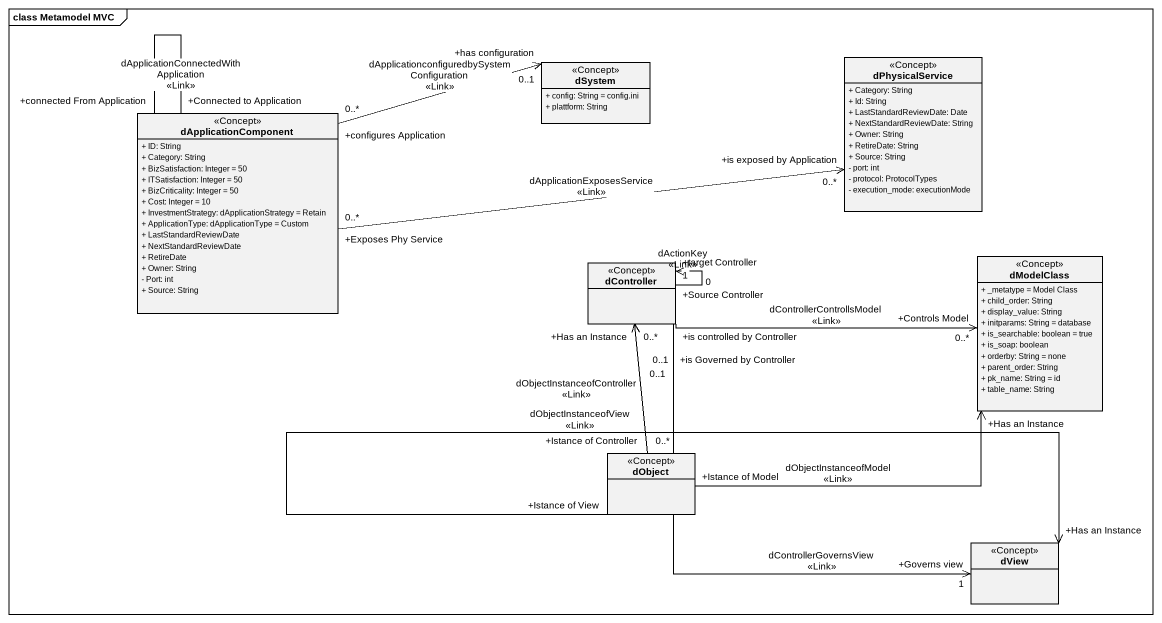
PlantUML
@startuml
mainframe class Metamodel MVC
hide circle
hide empty members
skinparam classAttributeIconSize 0
class dSystem <<Concept>> {
  + config: String = config.ini
  + plattform: String
}
class dPhysicalService <<Concept>> {
  + Category: String
  + Id: String
  + LastStandardReviewDate: Date
  + NextStandardReviewDate: String
  + Owner: String
  + RetireDate: String
  + Source: String
  - port: int
  - protocol: ProtocolTypes
  - execution_mode: executionMode
}
class dApplicationComponent <<Concept>> {
  + ID: String
  + Category: String
  + BizSatisfaction: Integer = 50
  + ITSatisfaction: Integer = 50
  + BizCriticality: Integer = 50
  + Cost: Integer = 10
  + InvestmentStrategy: dApplicationStrategy = Retain
  + ApplicationType: dApplicationType = Custom
  + LastStandardReviewDate
  + NextStandardReviewDate
  + RetireDate
  + Owner: String
  - Port: int
  + Source: String
}
class dController <<Concept>>
class dModelClass <<Concept>> {
  + _metatype = Model Class
  + child_order: String
  + display_value: String
  + initparams: String = database
  + is_searchable: boolean = true
  + is_soap: boolean
  + orderby: String = none
  + parent_order: String
  + pk_name: String = id
  + table_name: String
}
class dObject <<Concept>>
class dView <<Concept>>
dApplicationComponent "+configures Application\n0..*" -right-> "+has configuration\n0..1" dSystem : dApplicationconfiguredbySystemConfiguration\n<<Link>>
dApplicationComponent "+Exposes Phy Service\n0..*" -right-> "+is exposed by Application\n0..*" dPhysicalService : dApplicationExposesService\n<<Link>>
dApplicationComponent "+Connected to Application" -- "+connected From Application" dApplicationComponent : dApplicationConnectedWithApplication\n<<Link>>
dController "+Source Controller\n1" --> "+target Controller\n0" dController : dActionKey\n<<Link>>
dController "+is controlled by Controller\n0..1" -right-> "+Controls Model\n0..*" dModelClass : dControllerControllsModel\n<<Link>>
dController "+is Governed by Controller\n0..1" --> "+Governs view\n1" dView : dControllerGovernsView\n<<Link>>
dObject "+Istance of Controller\n0..*" -up-> "+Has an Instance\n0..*" dController : dObjectInstanceofController\n<<Link>>
dObject "+Istance of Model" -right-> "+Has an Instance" dModelClass : dObjectInstanceofModel\n<<Link>>
dObject "+Istance of View" -right-> "+Has an Instance" dView : dObjectInstanceofView\n<<Link>>
@enduml
